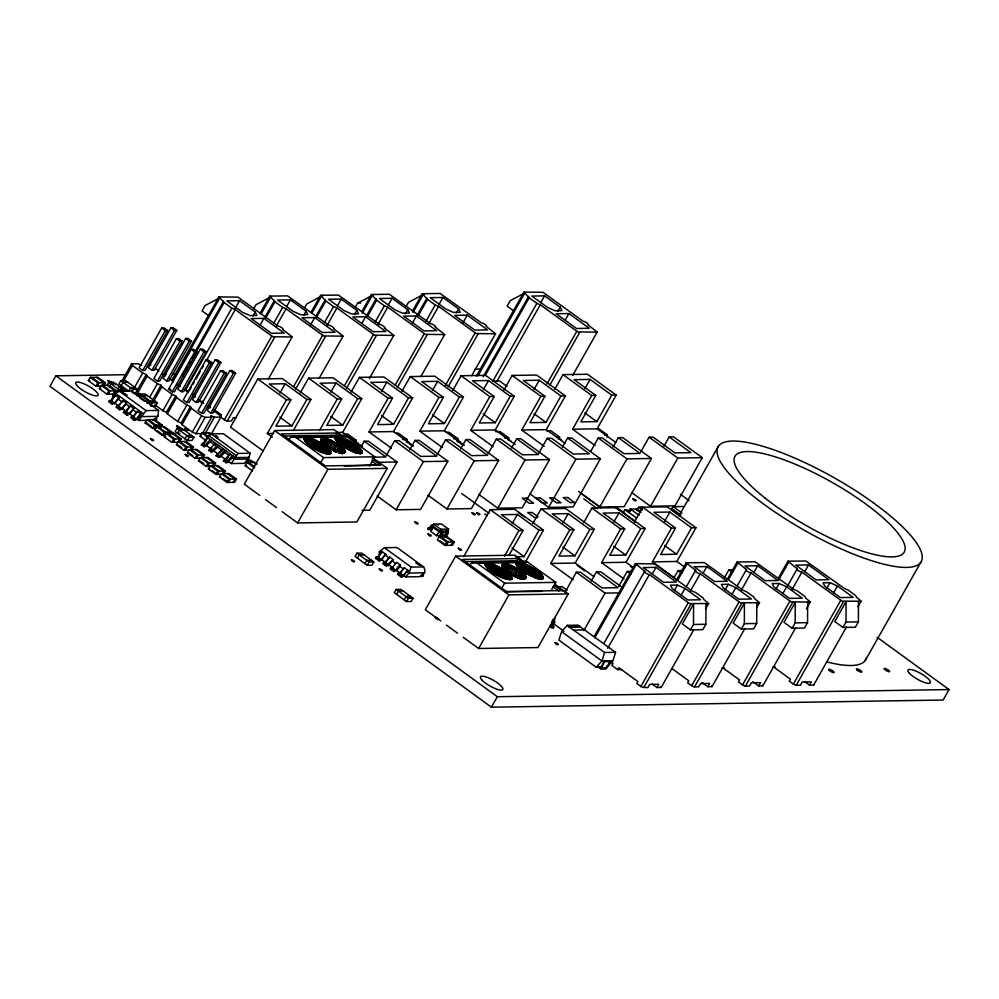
<?xml version="1.0" encoding="UTF-8"?>
<svg xmlns="http://www.w3.org/2000/svg" width="999" height="999" viewBox="0 0 999 999"><rect width="100%" height="100%" fill="white"/><g stroke="black" fill="none" stroke-linecap="round" stroke-linejoin="round"><path stroke-width="1.5" d="M690.446 629.845L693.493 624.475L693.593 603.983L682.305 623.925L690.446 629.845L702.821 629.657L705.856 624.275L705.968 603.796M741.283 629.045L744.33 623.676L744.43 603.184L733.141 623.126L741.283 629.045L753.658 628.846L756.693 623.476L756.805 602.984M792.12 628.246L795.167 622.864L795.266 602.385L783.978 622.327L792.12 628.246L804.495 628.046L807.542 622.677L807.642 602.185M842.956 627.434L846.003 622.065L846.103 601.573L834.814 621.515L842.956 627.434L855.331 627.247L858.378 621.865L858.478 601.386M342.27 437.912L349.275 444.305L351.086 446.778L351.074 448.776L355.607 452.797C375.287 455.744 343.381 435.239 337.562 436.875C344.205 443.119 352.809 444.942 360.552 449.1L352.947 445.454L337 441.595L335.077 438.573L336.75 436.888L345.804 441.183L354.358 445.754L362.362 452.697L347.702 443.481L346.753 440.596L340.896 437.487C345.08 443.381 355.719 443.256 358.042 449.912L362.137 453.121M505.307 569.393L505.407 570.754L502.347 566.146L507.617 571.203L507.604 572.502L508.916 572.115C512.187 576.411 533.329 583.141 523.014 572.814C520.142 570.379 499.662 556.568 502.747 567.707L502.01 565.496L502.747 567.707M523.276 563.486L530.294 569.88L532.105 572.352L532.08 574.35L536.613 578.371C556.306 581.318 524.4 560.801 518.581 562.437C525.224 568.681 533.828 570.516 541.57 574.662L533.966 571.028L518.019 567.157L516.096 564.148L517.757 562.449L526.823 566.758L535.364 571.316L543.381 578.259L528.708 569.055L527.759 566.171L521.915 563.061C526.086 568.955 536.738 568.831 539.06 575.474L543.156 578.696M334.016 451.098L336.975 445.866L337.013 443.618C333.841 441.57 318.693 432.967 321.74 442.145L321.004 439.922L321.74 442.145M515.022 576.673L517.981 571.44L518.031 569.18L513.686 575.811M508.866 573.376L508.916 572.115L507.617 571.203M331.243 452.647C327.385 458.216 299.425 442.607 305.594 437.375C315.11 439.622 326.149 443.656 331.243 452.647C323.801 446.665 316.845 438.199 306.406 437.362L329.408 449.587L319.668 445.629L329.158 454.195M512.262 578.209C508.391 583.791 480.444 568.181 486.613 562.949C496.128 565.197 507.167 569.23 512.262 578.209C504.82 572.227 497.864 563.761 487.425 562.937L510.414 575.162L485.077 563.636C492.457 570.117 502.347 567.032 509.502 574.225L505.869 571.228L490.771 563.548M510.202 574.238L510.302 573.014M330.994 453.608L326.798 449.163L316.77 444.355L316.671 443.206L319.23 443.431L328.484 448.663L324.85 445.666L309.752 437.974M511.163 576.036L497.789 569.917L497.614 567.107C502.347 570.104 507.492 574.912 512 579.183M112.3 399.575L112.75 395.117L119.343 391.221L131.868 391.021L158.541 410.414L157.942 416.358L152.997 420.229M378.871 557.517L379.47 551.573L384.415 547.702L396.94 547.502L423.626 566.908L424.962 569.842L424.662 572.814L419.717 576.685L405.544 576.91L403.121 575.149M308.991 444.905L310.052 442.769L324.75 448.926L331.218 453.184L327.247 448.276M359.64 448.164L352.947 445.454L355.607 452.797L344.43 447.415L340.147 444.418L340.297 443.057L341.196 442.27L347.739 443.506L345.804 441.183L346.753 440.596L359.64 448.164L358.404 447.789C352.784 442.082 345.142 439.098 337.562 436.875M490.01 570.479L491.071 568.331L505.769 574.487L512.237 578.758L508.266 573.851M540.659 573.738L533.966 571.028L536.613 578.371L525.449 572.976L521.153 569.992L521.303 568.618L522.215 567.844L528.746 569.068L526.823 566.758L527.759 566.171L540.659 573.738L539.41 573.351C533.791 567.644 526.161 564.672 518.581 562.437M330.582 449.5L330.719 448.314L321.328 440.584M511.588 575.074L511.738 573.888M324.85 445.666L320.504 444.867L319.081 446.928L316.845 446.715L306.755 442.994L310.052 442.769L327.085 453.983L327.41 452.51L330.706 451.273L327.61 448.663L323.976 447.639L314.098 441.146L304.058 438.074C311.401 442.107 319.505 445.254 326.798 449.163L327.61 448.663L330.145 450.474M510.177 579.77L504.994 573.201L508.628 574.225L511.725 576.848L508.429 578.071L508.104 579.557L491.071 568.331L487.774 568.556L497.852 572.277L500.099 572.489L501.51 570.441L505.869 571.228M372.053 458.866L380.532 465.022L325.362 465.896L281.331 433.891L336.501 433.017L336.188 435.177L282.48 436.026M554.283 585.314L561.55 590.596L506.381 591.47L462.337 559.452L517.507 558.591L517.207 560.751L463.486 561.6M361.301 449.975L358.766 448.164L357.942 448.663L350.686 445.991L350.811 445.129L360.314 453.708L360.302 451.061L358.404 447.789M542.307 575.549L539.772 573.738L538.961 574.238L531.73 571.615L531.83 570.704L541.333 579.283L541.308 576.635L539.41 573.351M332.005 450.287L332.192 449.15L330.719 448.314M513.211 574.712L513.011 575.861L514.697 575.499M322.977 452.772L323.177 451.648L319.917 449.263L310.302 445.891L309.141 443.544L304.146 439.71L308.341 438.449L308.491 437.662L318.806 442.22L320.504 444.867L310.302 445.891M356.006 445.167L351.648 444.38L350 441.383L356.93 447.29L358.566 447.19M354.133 452.285L354.32 449.975C350.686 445.104 343.881 442.132 337.912 442.495L337 441.595L339.473 442.282C346.74 444.855 352.21 450.474 360.152 451.448L361.713 453.434M503.996 578.346L504.195 577.222L500.936 574.837L491.308 571.465L490.159 569.118L485.152 565.272L489.348 564.023L489.51 563.236L504.47 570.254M537.012 570.741L532.667 569.942L531.006 566.957L537.949 572.852L539.585 572.764M535.139 577.847L535.339 575.536C531.693 570.666 524.887 567.707 518.918 568.069L518.019 567.157L520.491 567.844C527.759 570.429 533.229 576.036 541.171 577.01L542.732 579.008M220.28 455.594L231.219 463.548L244.38 463.336L248.501 459.028L250.187 453.234L223.351 433.741L211.201 433.928L206.843 436.988L204.845 442.744M431.855 526.523L430.894 531.555L436.563 535.664L443.494 535.564L447.452 531.893L448.576 529.12L441.471 523.951L433.691 524.075L431.855 526.523L439.41 532.017L442.457 531.58M332.679 450.237L337.013 443.618C339.697 445.129 350.112 452.285 342.357 453.509C344.006 446.778 329.22 441.308 323.139 440.097L322.003 438.024L322.452 440.172L321.079 438.486L321.516 441.546L323.139 440.097L323.589 437.999L323.976 440.147L322.502 442.757M332.192 449.15L333.678 449.925L333.429 451.011L335.164 450.636L344.293 453.047L341.683 453.583L342.707 453.071M343.144 434.003L347.515 433.941L356.231 440.272L355.02 443.419M406.406 441.633L407.068 439.473L398.351 433.141L395.429 433.179M457.242 440.834L457.904 438.673L449.188 432.33L446.278 432.38M508.079 440.022L508.741 437.862L500.024 431.531L495.654 431.593M516.183 576.211L515.859 577.235L514.448 576.585M558.928 439.223L559.577 437.062L550.861 430.731L546.49 430.794M606.768 437.1L607.417 434.94L598.701 428.596M550.437 625.262A1.361 1.199 89.1 0 0 550.799 627.147L553.271 627.859L553.821 626.873L552.734 625.973L554.62 622.539A1.948 1.723 89.1 0 0 554.17 620.229L553.409 619.655L552.859 620.641L553.946 620.616L555.157 617.482M323.976 440.147L324.588 438.149L324.962 440.309L323.476 442.919M503.508 568.331L505.606 563.711L505.981 565.871L503.758 569.805M580.219 626.61L569.143 626.935L580.219 626.61L578.221 625.162L567.232 625.337L561.588 631.643L558.878 640.097L596.253 667.257L601.748 667.17M607.242 667.095L612.899 660.776L615.596 652.322L604.607 652.497L601.91 660.951L596.253 667.257M318.169 450.661L316.858 448.826L318.831 448.763L316.845 446.715L317.732 448.214L316.858 448.826L330.569 453.933L329.096 451.76L325.761 450.861L324.75 448.926L319.468 445.267L315.634 444.942L317.17 447.914L316.171 448.451L316.521 449.8L316.845 446.715L319.38 449.026L319.081 446.928L315.634 444.942C318.082 441.471 306.393 440.634 304.408 437.724M340.147 444.418L337.912 442.495L340.297 443.057L341.446 445.404L347.327 447.964L347.664 449.3L347.989 446.216L344.056 440.384L347.552 443.406L335.214 437.574M488.374 563.024L489.348 564.023L485.951 563.061L489.935 566.77C491.87 565.909 499.537 568.731 496.653 570.516L498.189 573.488L497.19 574.025L497.527 575.362L497.852 572.277L500.387 574.587L500.099 572.489L496.653 570.516L491.308 571.465M521.153 569.992L518.918 568.069L521.303 568.618L522.465 570.966L528.334 573.526L528.683 574.875L529.008 571.79L525.074 565.946L528.571 568.98L516.233 563.149M339.473 442.282L336.75 436.888M520.491 567.844L517.757 562.449M158.541 410.414L146.016 410.614L138.824 420.454L136.401 418.681M423.626 566.908L411.101 567.095L409.016 573.064L405.544 576.91M447.315 533.004L445.292 536.426L452.909 542.032L451.048 545.304M476.323 376.074L523.988 292.095L542.994 292.307L583.104 321.291A3.109 0.799 29.5 0 1 586.875 322.952A3.109 0.799 29.5 0 1 587.737 324.663L597.365 332.155L577.797 331.918L540.272 304.757L536.875 303.359L529.17 297.764L523.988 292.095M324.962 440.309L325.724 438.411L326.074 440.584L323.851 444.505M501.998 568.356L503.471 565.746L502.085 564.048L502.522 567.12L503.471 565.746L505.981 565.871L506.73 563.973L507.092 566.146L504.87 570.067M517.632 576.848L517.232 577.809L519.03 577.397L518.543 578.296M154.633 418.806L154.62 420.104M250.187 453.234L238.037 453.434L231.219 463.548M421.353 575.262L421.079 576.398L422.802 576.535L423.539 575.237L422.09 575.262M448.576 529.12L440.784 529.245L436.563 535.664M552.185 622.152L551.985 621.078M326.074 440.584L326.96 438.773L327.297 440.959L325.075 444.88M505.981 565.871L507.092 566.146L507.979 564.335L508.304 566.533L506.081 570.454M439.997 536.563L441.658 533.591A1.661 1.474 89.1 0 0 441.371 531.58M441.108 536.538L442.769 533.566M446.853 533.678L446.94 533.503A1.661 1.474 89.1 0 0 446.64 531.493L446.004 531.056L445.517 531.918L446.203 533.029L444.443 536.975M446.378 536.463L448.052 533.491A1.661 1.474 89.1 0 0 447.752 531.48L447.115 531.031L447.102 532.242M125.961 374.712L55.869 375.824L49.95 386.288L491.408 707.18L943.131 700.037L949.05 689.572L877.159 637.312M88.374 380.669L90.235 377.397L97.865 377.285L105.407 382.754L103.559 386.026L95.916 386.151L88.374 380.669L89.835 380.644M95.916 386.151L97.765 382.879L105.407 382.754M97.365 386.126L99.213 382.854L91.683 377.372M99.413 388.698L101.261 385.427L108.903 385.302L116.446 390.784L114.585 394.043L106.943 394.168L99.413 388.698L100.874 388.673M102.098 386.051L103.946 382.779L96.416 377.297M106.881 385.489L108.729 382.217L113.461 382.142L125.624 390.984L120.891 391.059L108.729 382.217M109.203 387.175L111.051 383.903L115.784 383.828M106.943 394.168L108.804 390.896L116.446 390.784M108.404 394.143L110.252 390.871L102.722 385.402M108.691 401.848L109.428 400.549L110.889 400.524L114.361 403.047L119.081 397.789L114.086 404.17M113.137 394.068L114.985 390.796L107.455 385.327M120.754 380.656L132.929 389.51L137.662 389.435L125.487 380.582L120.754 380.656L118.906 383.928L128.759 391.096L130.607 387.824L135.34 387.749M122.328 380.194L131.568 363.848L138.049 363.748L141.633 365.322M116.733 392.644L118.581 389.373L123.314 389.298M123.851 380.557L132.392 365.472L131.568 363.848M121.229 385.614L123.077 382.342L127.81 382.267M114.361 403.047L112.912 403.072L112.163 404.383L109.853 402.697M125.587 404.445L126.436 403.134L121.728 408.404L118.244 405.869L116.796 405.894L116.046 407.205L119.53 409.727C124.638 410.527 123.876 399.15 129.458 407.267L130.32 405.956L133.804 408.491L129.346 414.385L126.885 415.072L123.414 412.55L124.151 411.238L125.599 411.226L129.083 413.748L133.804 408.491M161.726 327.922L139.148 367.819L142.745 370.429L145.005 370.392L167.57 330.507L163.973 327.897L161.726 327.922L165.31 330.544L167.57 330.507M119.53 409.727L120.267 408.416L121.728 408.404M142.745 370.429L165.31 330.544M131.693 391.683L132.929 389.51M134.166 388.062L142.707 372.964L132.392 365.472M170.966 327.784L148.389 367.669L151.985 370.279L154.246 370.242L176.811 330.357L173.214 327.747L170.966 327.784L174.55 330.394L176.811 330.357M142.707 372.964L146.291 374.55L135.802 392.707L132.255 392.757M140.147 394.18L137.862 392.52L147.115 376.173L146.291 374.55M151.985 370.279L174.55 330.394M126.885 415.072L127.622 413.773L129.083 413.748M130.769 417.894L131.506 416.595L132.967 416.571L136.438 419.093C144.331 406.768 139.885 420.404 134.241 420.429L131.93 418.743M176.436 338.624L153.871 378.521L157.467 381.131L159.715 381.094L182.293 341.196L178.696 338.586L176.436 338.624L180.032 341.233L182.293 341.196M134.241 420.429L134.99 419.118L136.438 419.093M157.467 381.131L180.032 341.233M149.6 397.502L157.417 383.666L147.115 376.173M185.677 338.474L163.112 378.371L166.708 380.981L168.956 380.944L191.533 341.059L187.937 338.449L185.677 338.474L189.273 341.096L191.533 341.059M152.472 400.337L161.001 385.239L157.417 383.666M150.2 405.057L151.436 402.872L139.261 394.031L134.528 394.106M150.624 406.131L152.485 402.859L157.205 402.784L155.357 406.056L151.811 406.106M153.996 400.699L161.826 386.863L161.001 385.239M166.708 380.981L189.273 341.096M156.481 428.359L152.66 428.421L145.13 422.952L146.978 419.68L154.62 419.555L162.15 425.037L160.914 427.21M171.603 380.619L218.956 296.915L237.974 297.128L278.072 326.111A3.109 0.799 29.5 0 1 281.843 327.772A3.109 0.799 29.5 0 1 282.717 329.483L292.332 336.975L272.764 336.738L235.252 309.578L231.843 308.179L224.151 302.585L218.956 296.915M173.014 380.557L219.605 298.202M168.581 389.21L191.159 349.325L193.406 349.288L197.003 351.898L174.438 391.783L172.178 391.82L168.581 389.21L170.841 389.173M156.081 420.079L156.818 418.768L155.369 418.793M172.178 391.82L194.743 351.935L197.003 351.898M195.604 350.736L223.664 301.149M152.66 428.421L154.508 425.149L162.15 425.037M213.187 410.464L220.067 415.472L220.879 417.095L214.398 417.195L210.814 415.609L211.638 417.232L202.385 433.578L195.916 433.691L192.32 432.105L182.018 424.612L181.194 422.989L177.61 421.416L167.295 413.911L166.471 412.287L162.887 410.714L172.14 394.368L161.826 386.863M182.455 376.286L187.762 366.908M189.273 364.223L190.784 361.551M192.308 358.866L224.151 302.585M154.108 428.396L155.969 425.124L148.426 419.655M170.479 434.165L171.716 431.98L164.186 426.511L156.543 426.635L154.695 429.895L162.225 435.377L163.686 435.352L165.534 432.08L157.992 426.61M200.399 349.175L177.834 389.073L181.418 391.683L183.679 391.645L206.244 351.748L202.66 349.138L200.399 349.175L203.996 351.785L206.244 351.748M166.471 412.287L175.724 395.941L172.14 394.368M159.465 427.235L160.689 425.05L153.159 419.58M167.295 413.911L176.548 397.565L175.724 395.941M181.418 391.683L203.996 351.785M231.843 308.179L185.602 389.922L188.998 391.321M162.225 435.377L164.073 432.105L171.716 431.98M205.869 360.015L183.304 399.912L186.9 402.522L189.148 402.485L211.726 362.6L208.129 359.99L205.869 360.015L209.465 362.637L211.726 362.6M234.977 308.803L239.56 300.687L255.207 312.05L256.93 315.472L250.012 315.584L242.47 312.25L226.823 300.886L239.56 300.687M189.76 389.972L191.271 387.3M192.795 384.615L194.305 381.93M195.829 379.258L200.374 371.216M201.885 368.531L203.409 365.859M206.443 360.489L235.252 309.578M177.972 442.232L171.791 442.332L164.261 436.85L166.109 433.578L173.751 433.466L181.281 438.936L179.433 442.207M186.9 402.522L209.465 362.637M169.031 434.19L170.267 432.005L162.725 426.536M177.61 421.416L186.863 405.057L176.548 397.565M215.11 359.877L192.545 399.762L196.141 402.372L198.401 402.335L220.966 362.45L217.37 359.84L215.11 359.877L218.706 362.487L220.966 362.45M177.01 428.409L175.162 431.68L187.325 440.522L192.058 440.447L193.906 437.187L181.743 428.334L177.01 428.409L189.173 437.262L193.906 437.187M181.194 422.989L190.447 406.643L186.863 405.057M171.791 442.332L173.639 439.061L181.281 438.936M182.018 424.612L191.259 408.266L190.447 406.643M173.252 442.307L175.1 439.036L167.57 433.566M196.141 402.372L218.706 362.487M188.986 450.249L183.991 450.337L176.448 444.855L179.832 438.961L172.29 433.491M253.671 308.766L255.956 304.732L269.605 297.515M202.322 400.999L201.211 402.959L203.858 402.922M220.592 370.716L198.027 410.614L201.611 413.224L203.871 413.186L226.436 373.289L222.852 370.679L220.592 370.716L224.188 373.326L226.436 373.289M252.909 316.109L255.207 312.05M185.002 438.836L186.863 435.576L191.583 435.502M201.611 413.224L224.188 373.326M187.325 440.522L189.173 437.262M192.32 432.105L201.573 415.759L191.259 408.266M259.865 313.674L269.792 296.116L287.6 295.879L328.908 325.299A3.109 0.799 29.5 0 1 332.692 326.973A3.109 0.799 29.5 0 1 333.554 328.671L343.169 336.176L323.601 335.926L286.089 308.766L282.68 307.38L274.987 301.785L269.792 296.116M183.991 450.337L185.839 447.065L193.481 446.94L191.633 450.212M261.276 313.599L270.442 297.402M229.832 370.567L207.268 410.464L210.851 413.074L213.112 413.037L235.677 373.151L232.093 370.542L229.832 370.567L233.429 373.189L235.677 373.151M185.439 450.312L187.288 447.04L179.758 441.57M195.916 433.691L205.157 417.332L211.638 417.232M200.025 458.279L195.03 458.354L187.487 452.884L189.335 449.612L196.978 449.488L204.52 454.97L202.672 458.241M260.077 325.137L263.898 318.369L284.178 333.117L271.441 333.316L251.161 318.569L263.898 318.369M264.635 317.769L274.5 300.349M210.851 413.074L233.429 373.189M190.172 450.237L192.02 446.965L184.49 441.496M265.884 317.857L274.987 301.785M206.356 440.846L200.075 436.288L201.923 433.017L209.565 432.892M205.157 433.541L214.398 417.195M215.272 445.417L210.227 441.758L206.805 445.017A2.972 1.161 -54 0 1 204.558 446.703L201.311 445.03L206.144 439.897A2.985 1.161 -54 0 1 208.079 438.461L208.841 438.436M195.03 458.354L196.878 455.082L204.52 454.97M196.478 458.329L198.326 455.069L190.797 449.587M203.634 446.715L208.466 441.583A2.985 1.161 -54 0 1 210.389 440.147L211.151 440.122L210.227 441.758M273.589 323.464L282.68 307.38M220.879 417.095L211.626 433.441L209.041 433.479M209.877 466.321L206.056 466.383L198.526 460.901L200.374 457.642L208.017 457.517L215.559 462.987L213.699 466.258M286.576 306.643L290.397 299.875L306.044 311.251L307.767 314.673L300.861 314.772L293.306 311.451L277.66 300.075L290.397 299.875M201.211 458.254L203.059 454.995L195.529 449.513M276.224 326.186L286.089 308.766M236.288 417.669L233.254 417.719L231.406 420.991L226.885 421.016L224.388 419.805L271.753 336.101M222.74 450.849L217.595 447.102L214.161 450.374A2.972 1.161 -54 0 1 211.913 452.048L208.679 450.387L213.511 445.254A2.985 1.161 -54 0 1 215.434 443.806L216.196 443.781M227.223 421.054L274.575 337.35M210.989 452.072L215.821 446.94A2.985 1.161 -54 0 1 217.757 445.492L218.519 445.467L217.595 447.102M206.056 466.383L207.917 463.111L215.559 462.987M207.517 466.358L209.365 463.086L201.835 457.617M293.381 430.482L310.939 399.438L282.242 378.584L257.754 378.971L230.482 427.16L263.274 450.999M220.941 474.338L215.946 474.425L208.416 468.943L210.265 465.671L217.907 465.559L225.437 471.029L223.589 474.3M224.95 452.447L221.528 455.719A2.972 1.161 -54 0 1 219.28 457.405L216.034 455.731L220.866 450.599A2.985 1.161 -54 0 1 222.789 449.15L223.551 449.138M212.25 466.283L214.098 463.012L206.568 457.542M218.356 457.417L223.189 452.285A2.985 1.161 -54 0 1 225.112 450.836L225.874 450.811L225.062 452.535L228.846 455.282M304.52 307.954L306.793 303.921L323.177 295.279M303.746 315.309L306.044 311.251M268.369 378.933L292.045 337.075M215.946 474.425L217.794 471.153L225.437 471.029M224.313 459.44L227.672 461.088L230.544 457.629A2.985 1.161 -54 0 1 232.467 456.193L233.229 456.168L232.305 457.804L228.883 461.063A2.972 1.161 -54 0 1 226.636 462.749L223.389 461.076L228.222 455.944A2.985 1.161 -54 0 1 230.157 454.508L230.919 454.483M217.395 474.4L219.243 471.128L211.713 465.659M225.712 462.762L226.636 461.126M311.463 311.513L320.629 295.317L338.436 295.08L379.745 324.5A3.109 0.799 29.5 0 1 383.529 326.161A3.109 0.799 29.5 0 1 384.39 327.872L393.943 335.427L374.438 335.127L336.925 307.967L333.529 306.581L325.824 300.974L320.629 295.317M312.113 312.799L321.278 296.591M219.443 476.973L221.303 473.701L228.946 473.576L236.476 479.058L234.628 482.33L226.985 482.442L219.443 476.973L220.904 476.948M222.128 474.325L223.976 471.053L216.446 465.584M233.341 456.256L232.417 457.879L234.303 459.253L248.501 459.028M310.14 325.686L314.735 317.57L335.015 332.305L322.277 332.505L301.998 317.769L314.735 317.57M316.233 315.622L325.337 299.538M316.72 317.058L325.824 300.974M226.985 482.442L228.833 479.17L236.476 479.058M228.434 482.417L230.282 479.158L222.752 473.676M279.945 393.007L285.177 383.741L306.855 399.5L310.939 399.438M233.167 482.342L235.015 479.083L227.485 473.601M324.425 322.652L333.529 306.581M252.71 471.103L245.167 465.634L247.028 462.362L254.558 467.844M247.665 462.5L248.589 460.864L247.427 460.027M337.412 305.844L341.233 299.076L356.88 310.452L358.604 313.861L351.698 313.973L344.143 310.652L328.496 299.275L341.233 299.076M327.073 325.387L336.925 307.967M293.569 386.601L322.59 335.302M272.352 437.187L267.357 433.566L286.451 399.825L290.859 399.762L275.899 426.198L291.895 425.949L306.855 399.5M295.629 389.198L325.424 336.551M342.595 435.926L333.916 429.607L274.638 430.544L244.293 484.178L259.765 495.417M300.262 392.894L308.591 378.159L333.079 377.784L361.775 398.638L342.694 432.367L336.563 432.467M355.357 307.155L357.63 303.122L374.013 294.468M354.583 314.51L356.88 310.452M319.205 378.122L343.019 336.263M362.3 310.714L371.466 294.505L389.273 294.268L430.594 323.701A3.109 0.799 29.5 0 1 434.365 325.362A3.109 0.799 29.5 0 1 435.227 327.073L444.78 334.615L425.274 334.328L387.762 307.168L384.365 305.769L376.66 300.175L371.466 294.505M362.187 313.336L372.115 295.791M361.75 323.526L365.572 316.77L385.851 331.506L373.114 331.705L352.834 316.97L365.572 316.77M366.321 316.159L376.173 298.738M367.557 316.258L376.66 300.175M330.781 392.195L336.014 382.942L357.692 398.701L361.775 398.638M375.262 321.853L384.365 305.769M388.249 305.032L392.07 298.276L407.717 309.64L409.44 313.062L402.535 313.174L394.98 309.84L379.345 298.476L392.07 298.276M377.909 324.588L387.762 307.168M344.405 385.801L373.426 334.503M319.73 430.057L337.287 399.026L341.695 398.951L326.735 425.399L342.732 425.149L357.692 398.701M346.466 388.399L376.261 335.751M351.099 392.083L359.428 377.36L383.916 376.973L412.612 397.839L393.531 431.568L369.031 431.955L388.124 398.214L392.532 398.151L377.572 424.6L393.569 424.338L408.529 397.902L412.612 397.839M325.637 446.665L329.682 439.785L329.97 442.008L327.01 447.24M406.193 306.356L408.466 302.322L424.85 293.669M328.421 447.902L332.617 441.146L332.817 443.394L329.857 448.626M320.579 462.962L323.601 457.617L374.812 456.805L369.518 466.171M405.419 313.698L407.717 309.64M369.28 378.671L393.718 335.464M331.281 449.413L335.577 442.744L335.639 445.005M412.375 311.263L422.302 293.706L440.122 293.469L481.431 322.889A3.109 0.799 29.5 0 1 485.202 324.563A3.109 0.799 29.5 0 1 486.063 326.261L495.629 333.816L476.123 333.516L438.598 306.356L435.202 304.97L427.497 299.375L422.302 293.706M413.024 312.537L422.952 294.992M335.277 451.985L339.697 445.429M337.175 451.548L340.909 446.341L338.236 446.753L338.399 444.518L336.975 445.866M297.602 522.914L327.947 469.293L387.225 468.356L356.88 521.977L297.602 522.914L282.13 511.675M338.211 452.422L342.008 447.24L339.398 447.627M412.587 322.727L416.408 315.959L436.688 330.706L423.951 330.906L403.671 316.159L416.408 315.959M339.111 453.259L342.969 448.126L340.434 448.501M417.157 315.359L427.01 297.939M339.86 453.371L343.793 448.963L341.333 449.338M418.406 315.447L427.497 299.375M341.196 453.484L344.468 449.75L342.083 450.124M381.618 391.396L386.85 382.142L408.529 397.902M426.098 321.054L435.202 304.97M439.085 304.233L442.919 297.465L458.553 308.841L460.277 312.262L453.371 312.362L445.816 309.041L430.182 297.677L442.919 297.465M428.746 323.776L438.598 306.356M395.242 385.002L424.263 333.691M361.263 446.516L364.248 441.221L368.331 441.158L397.028 462.013L369.755 510.214L362.1 510.327M397.302 387.6L427.097 334.94M401.935 391.283L410.264 376.561L434.752 376.173L463.449 397.028L444.368 430.769L419.867 431.156L438.961 397.415L443.369 397.352L428.409 423.788L444.405 423.539L459.378 397.09L463.449 397.028M456.268 312.899L458.553 308.841M420.879 376.523L444.567 334.665M386.276 455.581L394.68 440.734L399.088 440.671L420.766 456.431L436.763 456.181L415.084 440.422L409.852 449.675M462.662 323.276L467.245 315.16L487.524 329.895L474.787 330.095L454.508 315.359L467.245 315.16M432.455 390.597L437.687 381.331L459.378 397.09M445.317 385.539L475.099 332.892M448.139 386.788L477.934 334.141M356.918 553.171L355.07 556.443L367.232 565.297L371.965 565.222L373.813 561.95L361.65 553.096L356.918 553.171L369.081 562.025L373.813 561.95M357.392 558.129L359.24 554.857L363.973 554.782M452.772 390.484L461.101 375.749L485.589 375.374L514.285 396.228L495.204 429.957L470.716 430.344L489.797 396.615L494.205 396.541L479.245 422.989L495.242 422.739L510.214 396.291L514.285 396.228M364.922 563.611L366.77 560.339L371.503 560.264M471.715 375.711L495.404 333.866M396.103 509.79L423.376 461.6L447.864 461.213L420.591 509.403L396.103 509.79L377.185 496.041M367.232 565.297L369.081 562.025M478.034 375.736L524.625 293.381M384.94 555.556L385.801 554.245L381.081 559.502L377.61 556.98L376.148 557.005L375.412 558.316L378.896 560.839C383.991 561.638 383.241 550.262 388.823 558.379L389.685 557.067L393.156 559.602L388.161 565.983M437.112 454.782L445.517 439.935L449.925 439.872L471.603 455.631L487.612 455.369L465.921 439.61L460.689 448.876M378.896 560.839L379.632 559.527L381.081 559.502M483.191 376.735L528.683 296.328M485.202 375.487L529.17 297.764M388.449 564.86L384.965 562.325L383.516 562.35L382.767 563.661L386.251 566.183L393.156 559.602M483.291 389.785L488.523 380.532L510.214 396.291M492.907 381.081L536.875 303.359M395.804 570.204L394.343 570.229L393.606 571.54C399.25 571.515 403.683 557.879 395.804 570.204L392.332 567.682L390.871 567.707L390.134 569.005L392.445 570.691M540.759 302.622L544.592 295.866L560.239 307.23L561.962 310.652L555.044 310.764L547.502 307.43L531.855 296.066L544.592 295.866M497.065 381.131L540.272 304.757M407.018 571.603L407.879 570.292L403.159 575.549L399.687 573.026L398.226 573.051L397.49 574.363L400.961 576.885C405.132 578.146 405.307 568.231 409.016 573.064L424.662 572.814M503.833 390.159L512.162 375.437L536.663 375.05L565.359 395.904L546.266 429.645L521.778 430.032L540.859 396.291L544.942 396.228L529.982 422.677L545.978 422.415L560.951 395.979L565.359 395.904M432.542 525.199L432.679 526.51C430.294 524.438 430.332 532.205 427.622 528.971L428.121 528.109L430.07 528.696M400.961 576.885L401.71 575.574L403.159 575.549M427.622 528.971L429.233 528.084M429.158 528.621L430.819 525.711A1.661 1.474 89.1 0 1 432.555 525.174M396.191 589.447L394.343 592.719L406.506 601.56L411.238 601.485L413.087 598.214L400.924 589.373L396.191 589.447L408.366 598.289L413.087 598.214M432.005 527.31L430.569 529.57L428.733 528.958M396.665 594.405L398.514 591.133L403.246 591.058M557.942 311.288L560.239 307.23M446.94 508.991L474.213 460.789L498.701 460.402L471.428 508.603L446.94 508.991L428.022 495.242M439.185 536.65L437.337 539.922L444.867 545.404L452.51 545.279L454.358 542.007L446.828 536.538L439.185 536.65L446.715 542.132L454.358 542.007M404.195 599.875L406.044 596.603L410.776 596.528M487.949 453.983L496.353 439.135L500.761 439.061L522.44 454.82L538.449 454.57L516.758 438.811L511.525 448.064M565.097 320.317L568.931 313.549L589.21 328.296L576.473 328.496L556.193 313.748L568.931 313.549M406.506 601.56L408.366 598.289M444.867 545.404L446.715 542.132M534.028 389.473L539.26 380.219L560.951 395.979M446.328 545.379L448.176 542.107L440.634 536.638M546.99 383.941L576.773 331.281M549.812 385.189L579.607 332.53M523.613 561.488L514.935 555.182L455.656 556.118L425.312 609.74L440.784 620.991M554.682 389.36L563.011 374.625L587.499 374.238L616.196 395.104L597.102 428.833L572.614 429.22L591.708 395.492L595.779 395.417L580.819 421.865L596.828 421.615L611.788 395.167L616.196 395.104M463.748 556.53L490.259 509.677L514.747 509.29L543.444 530.144L525.124 562.537M572.627 375.462L597.077 332.255M497.777 508.191L525.049 459.99L549.537 459.602L522.277 507.804L497.777 508.191L478.858 494.43M538.786 453.171L547.19 438.324L551.598 438.261L573.276 454.021L589.285 453.771L567.607 438.012L562.362 447.265M584.865 388.673L590.109 379.408L611.788 395.167M512.125 523.713L517.357 514.46L539.035 530.219L543.444 530.144M504.445 556.168L518.956 530.531L523.039 530.469L508.828 555.594M502.672 568.281L504.595 563.561L504.994 565.721M532.767 523.601L541.096 508.866L565.584 508.479L594.28 529.345L575.199 563.074L550.711 563.461L569.792 529.732L573.876 529.67L558.916 556.106L574.912 555.856L589.872 529.408L594.28 529.345M506.655 572.24L510.701 565.359L510.988 567.582L508.029 572.814M509.44 573.463L513.636 566.708L513.836 568.955L510.876 574.188M501.598 588.536L504.62 583.179L555.831 582.367L551.286 590.397M548.613 507.38L575.886 459.19L600.374 458.803L573.114 506.993L548.613 507.38L529.695 493.631M512.3 574.974L516.595 568.319L516.645 570.579L523.101 575.699L524.325 577.697L523.888 578.896L525.861 578.433L523.376 579.083M515.347 556.793L524.075 556.655L539.035 530.219M516.283 577.547L520.716 571.003M517.445 578.433L521.928 571.915L519.243 572.315L519.405 570.079L517.981 571.44M478.621 648.488L508.953 594.867L568.244 593.93L537.899 647.552L478.621 648.488L463.149 637.25M519.23 577.984L523.014 572.814L520.404 573.201M590.621 451.498L598.251 438.012L602.335 437.937L624.013 453.696L640.022 453.446L618.331 437.687L613.099 446.94M520.129 578.821L523.988 573.688L521.453 574.063M521.628 578.309L524.812 574.537L522.352 574.9M522.202 579.058L525.474 575.324L523.101 575.699M562.961 522.914L568.194 513.648L589.872 529.408M583.603 522.789L591.932 508.066L616.433 507.679L645.129 528.533L626.036 562.275L601.548 562.662L620.629 528.921L624.712 528.858L609.752 555.307L625.749 555.057L640.721 528.608L645.129 528.533M599.687 507.055L626.947 458.866L651.435 458.479L624.175 506.668L599.687 507.055L580.769 493.306M491.408 707.18L497.327 696.715L949.05 689.572M640.696 452.048L649.1 437.2L653.171 437.137L674.849 452.897L690.858 452.647L669.18 436.888L663.948 446.141M564.897 592.494L576.348 572.252L580.431 572.19L602.11 587.936L618.106 587.687L596.428 571.928L591.196 581.181M551.81 627.884L552.372 626.897L553.821 626.873M613.798 522.102L619.03 512.849L640.721 528.608M629.969 511.201A3.109 0.799 29.5 0 1 626.81 509.915L624.937 509.627L623.089 512.887L635.451 521.878M625.524 509.552L625.424 509.577A4.67 1.211 29.5 0 0 629.582 511.788M629.795 509.502L629.894 509.478A4.67 1.211 29.5 0 1 630.681 510.202M695.966 527.734L691.558 527.809L676.585 554.245L660.589 554.507L675.549 528.059L671.465 528.121L652.384 561.863L676.872 561.475L695.966 527.734L667.27 506.88L638.586 507.217L636.463 509.965L637.624 510.801M634.44 521.99L642.769 507.267L671.465 528.121M569.143 626.935L604.607 652.497M650.524 506.256L677.797 458.066L702.285 457.679L675.012 505.869L650.524 506.256L631.605 492.507M583.841 630.594L605.044 593.106L620.354 592.869M615.596 652.322L580.132 626.76M618.793 586.288L627.185 571.44L631.268 571.378M594.168 636.5L635.414 563.598L654.695 563.936L692.22 591.096L695.616 592.482L703.321 598.089L703.808 599.525L708.828 603.571L689.497 603.546L649.387 574.562A3.109 0.799 29.5 0 1 645.616 572.902A3.109 0.799 29.5 0 1 644.755 571.191L635.414 563.598M594.817 637.774L636.063 564.872M683.453 506.505L673.251 506.668L671.128 509.415L679.245 515.309M664.635 521.303L669.867 512.05L691.558 527.809M603.821 643.556L644.755 571.191M678.908 516.071L718.443 446.191M607.692 648.264L649.387 574.562M652.197 574.125L656.031 567.357L676.311 582.092L663.573 582.305L643.294 567.557L656.031 567.357M597.902 666.395L600.424 668.219L604.732 660.913L600.998 668.706M607.367 665.421L605.831 668.131L600.424 668.219M610.526 661.675L612.999 663.461L611.888 665.421L617.682 669.642L618.793 667.669L637.911 681.568L636.8 683.541L641.87 687.112L647.876 687.662L649.725 684.39L658.816 684.253L656.967 687.524L652.335 684.153M674.213 577.385L678.021 570.641L682.105 570.579M676.323 580.344L686.251 562.787L704.27 562.599L743.056 590.297L746.453 591.683L754.158 597.277L754.645 598.713L759.665 602.772L740.334 602.747L700.224 573.763A3.109 0.799 29.5 0 1 696.453 572.102A3.109 0.799 29.5 0 1 695.591 570.392L686.251 562.787M677.734 580.269L686.9 564.073M674.387 590.496L677.447 585.089L685.002 588.411L700.636 599.787L687.899 599.987L672.265 588.611L670.529 585.202L677.447 585.089M681.168 595.179L685.002 588.411M686.5 586.475L695.591 570.392M690.371 591.183L700.224 573.763M703.034 573.314L706.867 566.558L727.147 581.293L714.41 581.493L694.13 566.758L706.867 566.558M640.859 686.488L688.211 602.784M643.681 687.724L691.046 604.02M656.967 687.524L661.151 687.449L693.993 629.407M705.456 609.153L708.516 603.746M724.275 577.934L728.858 569.842L732.941 569.78M727.16 579.532L737.087 561.987L755.107 561.8L793.893 589.497L797.289 590.884L804.994 596.478L805.481 597.914L810.476 602.035L791.171 601.935L751.061 572.951A3.109 0.799 29.5 0 1 747.289 571.291A3.109 0.799 29.5 0 1 746.428 569.58L737.087 561.987M728.571 579.47L737.737 563.274M725.224 589.697L728.283 584.29L735.838 587.612L751.473 598.988L738.736 599.188L723.101 587.812L721.378 584.403L728.283 584.29M732.005 594.38L735.838 587.612M737.337 585.664L746.428 569.58M741.208 590.372L751.061 572.951M753.87 572.514L757.704 565.746L777.984 580.494L765.246 580.694L744.967 565.946L757.704 565.746M702.01 682.504L707.804 686.713L709.652 683.441L700.561 683.591L698.713 686.862L694.18 686.887L691.695 685.676L739.048 601.972M694.517 686.925L741.882 603.221M707.804 686.713L711.987 686.65L744.829 628.596M757.055 606.992L759.352 602.946M778.77 577.385L787.936 561.188L805.943 561.001L844.729 588.686L848.126 590.072L855.831 595.679L856.318 597.115L861.313 601.236L842.007 601.136L801.91 572.152A3.109 0.799 29.5 0 1 798.126 570.491A3.109 0.799 29.5 0 1 797.264 568.781L787.936 561.188M778.646 580.019L788.573 562.462M776.061 588.898L779.12 583.491L786.675 586.813L802.322 598.176L789.585 598.376L773.938 587.012L772.215 583.591L779.12 583.491M782.841 593.568L786.675 586.813M787.412 586.201L797.264 568.781M792.045 589.572L801.91 572.152M804.707 571.715L808.541 564.947L828.82 579.682L816.083 579.895L795.803 565.147L808.541 564.947M752.846 681.705L758.641 685.913L760.489 682.642L751.398 682.792L749.55 686.063L745.017 686.088L742.532 684.877L789.884 601.173M745.366 686.126L792.719 602.422M758.641 685.913L762.824 685.851L795.679 627.797M806.368 608.891L810.189 602.147M826.897 588.086L829.957 582.679L837.512 586.001L853.158 597.377L840.421 597.577L824.774 586.201L823.051 582.792L829.957 582.679M833.678 592.769L837.512 586.001M804.844 681.743L809.477 685.114L811.325 681.842L802.234 681.98L800.386 685.252L795.853 685.277L793.368 684.078L840.721 600.374M796.203 685.314L843.556 601.61M809.477 685.114L813.661 685.039L846.515 626.997M857.966 606.743L861.026 601.336M865.321 660.364L920.816 562.262M327.297 440.959L328.284 439.235L328.596 441.433M507.092 566.146L508.304 566.533L509.303 564.797L509.615 567.007L516.645 570.579M431.83 525.849L431.93 525.686A1.661 1.474 89.1 0 1 433.116 525.037M121.816 401.923L122.964 400.611L126.436 403.134M385.801 554.245L382.33 551.723L381.468 553.034L379.47 551.573M407.879 570.292L404.395 567.769L403.546 569.08L399.662 566.258M628.421 512.15L630.556 509.09L636.013 509.003L640.908 512.562M111.151 401.161L114.46 396.578M125.862 411.863L129.458 407.267M385.227 562.974L388.823 558.379M110.889 400.524L115.197 395.267L119.081 397.789M118.244 405.869L122.964 400.611M118.968 405.856L120.392 403.896M125.599 411.226L130.32 405.956M132.967 416.571L137.275 411.313L141.159 413.836M133.691 416.558L136.538 412.624M377.61 556.98L382.33 551.723M381.181 553.034L377.335 558.104M384.965 562.325L389.685 557.067M392.332 567.682L396.64 562.425L400.524 564.947M399.687 573.026L404.395 567.769M400.412 573.014L403.259 569.08M329.97 442.008L331.131 440.422L331.381 442.669M339.335 452.297L338.748 453.096L340.584 452.659M510.988 567.582L512.15 565.996L512.4 568.231M521.853 579.108L522.727 578.483L519.767 578.671L520.354 577.859M288.524 439.498L290.622 437.325L293.406 436.65L346.029 436.126L374.812 456.805M469.542 565.059L471.64 562.899L474.425 562.212L527.047 561.7L555.831 582.367M219.88 453.146L221.303 451.286M226.561 459.39L228.596 456.718M312.562 438.936L310.14 439.61L314.872 448.876L317.17 447.914L315.634 444.942L317.17 447.914L311.75 446.903M346.029 448.376L348.326 447.427L350.524 448.526L346.029 448.376L344.168 444.817L340.184 440.934L335.052 438.024M485.427 563.299L487.475 564.635L491.158 565.172L495.891 574.437L498.189 573.488L496.653 570.516L501.51 570.441L499.75 568.194L500.487 568.169M527.047 573.95L529.345 572.989L531.543 574.1L527.047 573.95L525.187 570.392L521.191 566.495L516.071 563.598M332.817 443.394L334.103 441.92L334.24 444.18M513.836 568.955L515.122 567.482L515.259 569.742M604.258 661.438L610.277 661.8L610.152 660.826L606.405 668.618L600.774 668.756L597.789 666.595M336.263 440.734L343.606 443.044L344.692 441.845L347.177 443.568M517.27 566.296L524.612 568.606L525.711 567.407L528.196 569.143M339.648 437.175L341.895 438.349L339.985 439.635L335.077 438.573M520.654 562.737L522.914 563.923L520.991 565.209L516.096 564.148M520.866 578.945L521.59 578.221L519.767 578.671M508.628 574.225L504.994 573.201L508.628 574.225L505.769 574.487L502.172 572.027L500.099 572.489L500.936 574.837L502.972 574.537L510.114 577.322L511.588 579.495L497.877 574.4L498.738 573.776L497.852 572.277L499.85 574.338L497.877 574.4L499.188 576.223M356.768 450.374L351.086 446.778L347.989 446.216L348.876 447.714L348.014 448.339L354.333 451.148L355.507 451.511L358.042 449.912L362.4 452.147M537.787 575.936L532.105 572.352L529.008 571.79L529.895 573.289L529.02 573.901L535.352 576.723L536.513 577.085L539.06 575.474L543.406 577.722M506.843 579.27L504.795 577.41L506.78 576.423L502.959 573.289L500.099 572.489L502.972 574.537L505.469 578.858L504.195 577.222L500.824 577.022L497.877 574.4L499.288 574.063L497.852 572.277M353.733 447.003L354.732 446.116L358.766 448.164L361.85 450.786L360.302 451.061L362.225 451.511M534.74 572.577L535.751 571.678L539.772 573.738L542.869 576.361L541.308 576.635L543.244 577.085M323.451 444.68L320.429 442.769L318.731 442.632L320.504 444.867L316.596 444.006L311.238 441.146L308.916 441.196L304.932 437.487L308.341 438.449L307.367 437.45M351.573 442.282L349.887 442.132L351.648 444.38L341.446 445.404M501.436 568.344L499.75 568.194L501.51 570.441L497.614 569.567M532.592 567.857L530.894 567.707L532.667 569.942L522.465 570.966M493.581 564.497L491.158 565.172L501.51 570.441L499.75 568.194L503.758 570.729M233.179 478.109L233.267 477.46M432.092 529.545L430.269 528.933L430.756 528.059L431.605 528.671M347.327 447.964L348.326 447.427L346.778 444.455L350.686 445.991M528.334 573.526L529.345 572.989L527.797 570.017L533.079 572.052L535.139 574.275L531.83 570.704L533.503 573.314L532.08 574.35L529.02 573.901L530.332 575.736M218.769 298.326L205.12 305.532L202.073 310.914L209.053 315.984M523.801 293.506L510.152 300.711L507.105 306.094L514.085 311.164M522.689 579.145L523.726 578.633M327.41 447.677L325.786 447.777L328.484 448.663M508.429 573.251L506.805 573.351L509.502 574.225M522.852 562.087L527.047 561.7M506.381 591.47L505.207 591.92L542.045 591.333M351.348 445.104L354.133 448.701L350.811 445.129L352.447 446.428M532.367 570.666L533.466 572.002M661.276 687.437L660.913 686.5M813.798 685.027L813.748 684.402M314.872 448.876L316.171 448.451M495.891 574.437L497.19 574.025M523.888 578.896L526.473 577.285L524.325 577.697L526.311 576.71L524.1 577.11L525.986 576.048L523.688 576.435M307.804 443.943L309.141 443.544M338.961 443.444L340.297 443.057M488.823 569.505L490.159 569.118M519.98 569.018L521.303 568.618M308.916 441.196L310.052 442.769L306.755 442.994M326.586 446.928L327.909 446.553M321.416 452.16L323.177 451.648L324.45 453.284L319.53 446.491L319.917 449.263L321.965 448.963L325.761 450.861L323.776 451.835L325.824 453.696M352.572 451.673L354.333 451.148L350.961 450.961L348.014 448.339L349.425 448.002L347.989 446.216L349.975 448.276L348.014 448.339L349.313 450.162M489.935 566.77L491.071 568.331L487.774 568.556M502.435 577.734L504.195 577.222M533.591 577.235L535.352 576.723L531.98 576.523L529.02 573.901L530.444 573.576L529.008 571.79L530.993 573.838L529.02 573.901M343.718 438.436L342.944 438.648L349.95 441.733L350.199 442.832L353.896 444.667L354.358 445.754M524.725 564.01L523.963 564.223L530.968 567.307L531.206 568.394L534.915 570.229L535.364 571.316M327.61 448.663L323.976 447.639L327.61 448.663L323.976 447.639L324.75 448.926M358.766 448.164L357.804 448.414L354.732 446.116L358.766 448.164L354.732 446.116M539.772 573.738L538.823 573.988L535.751 571.678L539.772 573.738L535.751 571.678M342.357 453.509L345.429 452.197L343.344 452.634L345.454 451.71L343.306 452.135L345.304 451.136L343.082 451.536L344.967 450.487L342.669 450.874M327.847 447.814L329.283 447.452M323.177 451.648L319.805 451.448L316.858 448.826L318.281 448.489L316.845 446.715M215.272 436.388L216.471 436.725M344.143 466.034L380.532 465.022M337.5 438.836L335.289 439.21L339.111 441.908L343.606 443.044L344.168 444.817L348.326 447.427L346.778 444.455L352.06 446.478L352.497 447.752L351.074 448.776L348.014 448.339M518.518 564.398L516.308 564.785L520.129 567.469L524.612 568.606L525.187 570.392L529.345 572.989L527.797 570.017L531.73 571.615M313.286 447.902L314.822 447.664M344.43 447.415L348.326 447.427L346.778 444.455L351.086 446.778M494.293 573.476L498.189 573.488L496.653 570.516L500.661 571.191M525.449 572.976L529.345 572.989L527.797 570.017L532.105 572.352M316.571 443.993L312.038 442.295L305.856 442.082L308.329 442.769M492.257 566.708C507.292 574.487 490.584 566.008 486.863 567.657L489.335 568.344M347.552 443.406L346.029 442.307L347.689 442.532M528.571 568.98L527.047 567.869L528.696 568.106M711.987 686.65L711.763 685.701M762.824 685.851L762.761 685.052M343.181 435.976L346.029 436.126M321.154 446.466L319.53 446.491L321.94 447.727L321.965 448.963L319.081 446.928L321.94 447.727M320.429 442.769L318.731 442.632L320.504 444.867L318.731 442.632L322.739 445.154M346.416 442.257L351.648 444.38L349.887 442.132L350.612 442.107M528.833 568.281L532.667 569.942L530.894 567.707L531.63 567.669M311.238 441.146L315.047 443.231L317.045 442.882L316.596 441.546L319.468 442.594M357.63 303.122L360.726 303.072M163.349 374.126L166.458 374.076M172.69 373.976L175.812 373.926M474.875 369.205L481.106 369.106M285.177 383.741L269.181 384.003L290.859 399.762M336.014 382.942L320.017 383.191L341.695 398.951M386.85 382.142L370.854 382.392L392.532 398.151M437.687 381.331L421.69 381.593L443.369 397.352M488.523 380.532L472.527 380.781L494.205 396.541M539.26 380.219L523.264 380.469L544.942 396.228M590.109 379.408L574.1 379.67L595.779 395.417M492.757 381.106L499.625 380.994L507.055 386.401M136.851 395.791L141.583 395.716M142.632 395.704L147.365 395.629M145.567 401.248L149.113 401.186M150.162 401.173L154.895 401.099M146.703 402.947L151.436 402.872M157.942 416.358L142.295 416.595L140.297 415.147M138.824 420.454L147.328 420.317M145.13 422.952L146.578 422.927L151.598 426.573M184.053 430.02L179.321 430.094L177.472 433.366L179.845 433.329M267.357 433.566L273.489 433.466M164.261 436.85L165.709 436.825M200.075 436.288L201.536 436.263M291.97 436.775L344.618 435.839M307.692 437.062L330.969 436.688M294.817 436.938L296.116 437.637L347.327 436.825M604.507 434.977L607.417 434.94M353.309 440.322L356.231 440.272M402.697 439.535L407.068 439.473M453.534 438.736L457.904 438.673M504.37 437.937L508.741 437.862M556.668 437.112L559.577 437.062M415.084 440.422L419.168 440.347L447.864 461.213M465.921 439.61L470.005 439.548L498.701 460.402M516.758 438.811L520.841 438.748L549.537 459.602M567.607 438.012L571.678 437.949L600.374 458.803M618.331 437.687L622.752 437.624L651.435 458.479M669.18 436.888L673.588 436.813L702.285 457.679M176.448 444.855L177.909 444.842M201.311 445.03L202.235 445.017M406.668 442.569L409.028 442.532L406.718 440.846M457.505 441.758L459.865 441.72L457.554 440.035M208.679 450.387L209.603 450.374A2.972 1.161 -54 0 0 210.265 450.149M187.487 452.884L188.948 452.859M216.034 455.731L216.958 455.719A2.972 1.161 -54 0 0 217.27 455.656M249.425 457.392L235.227 457.617L206.843 436.988M372.839 457.18L385.926 456.98L364.248 441.221M198.526 460.901L199.987 460.889M223.389 461.076L224.313 461.063M248.589 460.864L247.465 460.676L248.601 457.43A2.985 1.161 -54 0 0 248.701 456.993M378.658 462.3L397.028 462.013M245.167 465.634L246.628 465.609M208.416 468.943L209.865 468.918M608.566 507.205L616.208 507.08L623.738 512.562L622.277 512.587M630.394 509.54L629.233 509.54A3.109 0.799 29.5 0 1 630.431 510.988M517.357 514.46L501.361 514.71L523.039 530.469M568.194 513.648L552.197 513.911L573.876 529.67M619.03 512.849L603.034 513.099L624.712 528.858M669.867 512.05L653.87 512.3L675.549 528.059M537.612 517.544L534.702 517.582L527.747 512.537L532.117 512.462L537.912 516.67M447.952 531.018L439.897 531.143L432.342 525.661M442.744 531.967L447.452 531.893M472.989 562.35L525.624 561.413M395.904 563.736L392.307 560.914M471.64 562.899L493.369 562.549M475.836 562.512L477.135 563.199L528.346 562.387M596.428 571.928L600.836 571.865L623.301 588.186M556.793 586.763L562.262 586.675L567.145 590.234M552.684 619.667L554.507 619.642M693.493 624.475L705.856 624.275M744.33 623.676L756.693 623.476M795.167 622.864L807.542 622.677M846.003 622.065L858.378 621.865M573.551 630.144L584.627 629.82M612.899 660.776L601.91 660.951L561.588 631.643M600.299 668.418L606.193 668.681M617.682 669.642L621.64 669.58M721.99 667.994L724.625 667.944M772.826 667.182L775.474 667.145M343.968 443.394L345.517 443.406L337.912 442.495M524.987 568.955L526.535 568.98L518.918 568.069M303.933 439.061L306.381 439.235L307.967 442.395L310.052 442.769M484.94 564.635L487.4 564.797L488.986 567.969L491.071 568.331M316.858 448.826L319.38 449.026M497.877 574.4L500.387 574.587M316.596 441.546L319.23 443.431L318.806 442.22L314.098 441.146L311.114 438.399M497.614 567.107L500.249 568.993L499.825 567.794L495.117 566.708L492.132 563.973M305.107 441.221L316.77 444.355L315.559 443.256M486.126 566.795L497.789 569.917L496.565 568.818M335.564 437.237L337.562 438.648L346.753 440.596M516.57 562.799L518.581 564.223L527.759 566.171M312.038 442.295L309.166 441.658L307.967 442.395L309.028 441.421L312.038 442.295L307.967 442.395L304.533 440.434M493.044 567.857L490.184 567.232L488.986 567.969L490.047 566.995L493.044 567.857L488.986 567.969L485.551 565.996M344.692 441.845L340.184 440.934L339.111 441.908L335.689 439.935M525.711 567.407L521.191 566.495L520.129 567.469L516.695 565.509M121.341 388.986C124.6 389.498 118.032 385.09 118.569 387.262M174.55 434.865C178.309 435.077 169.093 430.519 172.502 433.778M407.992 595.729L411.775 598.076M531.818 571.765L533.079 572.052M329.146 451.548L331.069 452.01M510.164 577.122L512.087 577.572M342.894 446.416L345.979 447.165M523.913 571.99L526.985 572.739M492.757 572.477L495.841 573.226M346.803 439.76L349.95 441.733L348.813 441.57L350.199 442.832L347.315 442.045L347.24 440.821L349.95 441.733L348.401 440.547M527.822 565.334L530.968 567.307L529.832 567.145L531.206 568.394L528.334 567.607L528.259 566.383L530.968 567.307L529.408 566.108M303.896 438.524L306.381 439.235M484.915 564.085L487.4 564.797M347.827 442.707L351.648 444.38L349.887 442.132L353.122 443.219M320.766 443.356L321.965 443.718M527.435 567.819L532.667 569.942L530.894 567.707L534.128 568.793M501.785 568.931L502.984 569.28M350.799 446.191L352.06 446.478M314.185 442.095L316.646 443.181L314.185 442.095L316.646 443.181L314.098 441.146L314.185 442.095L317.045 442.882L316.096 441.308M495.204 567.657L497.664 568.756L495.204 567.657L497.664 568.756L495.117 566.708L495.204 567.657L498.064 568.456L497.115 566.883M508.304 566.533L509.615 567.007M338.511 436.963L341.895 438.349M519.53 562.524L522.914 563.923M642.357 507.967L640.546 507.342L640.471 507.992M148.489 364.123L150.874 365.184M162.013 374.3L165.597 375.874M176.723 385.002L180.307 386.576M192.645 396.216L195.03 397.277M207.355 406.918L209.753 407.967M201.573 415.759L205.157 417.332M230.482 475.736L231.518 476.198M354.32 449.975L355.507 451.511L360.314 453.708M535.339 575.536L536.513 577.085L541.333 579.283M333.678 449.925L335.164 450.636M216.746 436.825L218.007 437.087L215.634 435.726L217.632 437.749L216.383 437.487M351.923 442.869L354.595 444.193M532.942 568.443L535.614 569.755M309.553 442.195L312.824 443.881M490.571 567.757L493.831 569.455M343.606 443.044L340.497 441.433L339.111 441.908L340.322 441.171L343.606 443.044L340.184 440.934L339.985 439.635M524.612 568.606L521.515 566.995L520.129 567.469L521.341 566.733L524.612 568.606L521.191 566.495L520.991 565.209M356.98 453.196L355.507 451.511L359.353 453.658M537.999 578.771L536.513 577.085L540.372 579.233M502.172 572.027L500.487 570.841L505.769 574.487M428.921 528.683L428.121 528.109M222.327 469.505L224.3 471.241M437.937 618.406C432.155 614.56 437.375 621.266 438.661 619.043M315.647 440.259L319.23 443.431L317.245 441.034M496.665 565.821L500.249 568.993L498.264 566.608M329.957 454.12L327.41 452.51L328.196 454.158M510.976 579.695L508.429 578.071L509.215 579.72M315.047 443.231L316.77 444.355M496.066 568.806L497.789 569.917M340.896 437.487L343.531 439.46M521.915 563.061L524.55 565.022M347.24 440.821L350.199 442.832L348.276 441.308L349.95 441.733L347.752 441.046L350.199 442.832M528.259 566.383L531.206 568.394L529.295 566.87L530.968 567.307L528.758 566.62L531.206 568.394M527.047 567.869L528.708 569.055M346.029 442.307L347.702 443.481M536.513 577.085L539.248 579.058M355.507 451.511L358.229 453.496M563.011 374.625L591.708 395.492M649.1 437.2L677.797 458.066M584.777 412.862L596.828 421.615M597.102 428.833L615.821 442.445M680.394 494.293L689.223 500.711M512.162 375.437L540.859 396.291M598.251 438.012L626.947 458.866M572.614 429.22L595.079 445.542M673.251 506.668L681.967 512.999M671.69 508.429L680.956 515.172M533.941 413.661L545.978 422.415M559.228 438.436L561.538 440.122M546.266 429.645L564.984 443.244M728.858 569.842L731.355 571.653M461.101 375.749L489.797 396.615M547.19 438.324L575.886 459.19M638.586 507.217L642.32 509.927M637.025 508.978L640.496 511.5M521.778 430.032L544.23 446.353M630.556 509.09L639.123 515.309M624.937 509.627L636.525 518.044M614.747 507.105L619.767 510.764M664.547 545.491L676.585 554.245M483.204 413.986L495.242 422.739M676.872 561.475L684.365 566.908M508.391 439.235L510.701 440.921M495.204 429.957L515.159 444.468M578.558 491.396L600.936 507.667M583.741 498.863L597.377 508.766M591.932 508.066L620.629 528.921M678.021 570.641L681.768 573.364M410.264 376.561L438.961 397.415M496.353 439.135L525.049 459.99M652.384 561.863L674.837 578.184M470.716 430.344L493.169 446.678M613.711 546.303L625.749 555.057M432.367 414.785L444.405 423.539M773.688 667.007L790.421 679.158L789.31 681.131L793.368 684.078M626.036 562.275L633.516 567.719M444.368 430.769L464.323 445.279M630.644 566.458L633.166 568.294M456.543 440.459L462.849 445.042M541.096 508.866L569.792 529.732M627.185 571.44L630.931 574.163M359.428 377.36L388.124 398.214M445.517 439.935L474.213 460.789M601.548 562.662L624 578.983M419.867 431.156L442.332 447.477M518.469 512.674L524.263 516.895M562.874 547.102L574.912 555.856M381.531 415.584L393.569 424.338M722.851 667.807L739.585 679.969L738.473 681.93L742.532 684.877M575.199 563.074L593.918 576.685M393.531 431.568L413.486 446.078M577.285 565.434L584.852 570.928M409.49 444.006L412.013 445.841M490.259 509.677L518.956 530.531M576.348 572.252L605.044 593.106M308.591 378.159L337.287 399.026M394.68 440.734L423.376 461.6M461.713 493.494L489.06 513.374M484.715 513.898L487.187 515.709M550.711 563.461L573.164 579.795M369.031 431.955L391.496 448.276M512.037 547.902L524.075 556.655M330.694 416.396L342.732 425.149M672.015 668.606L688.748 680.769L687.637 682.729L691.695 685.676M554.607 584.015L568.244 593.93M560.464 589.435L562.912 591.208M517.507 558.591L522.352 562.112M355.869 441.645L358.191 443.331M342.694 432.367L362.649 446.878M552.834 586.65L558.916 591.071M373.589 458.454L387.225 468.356M336.501 433.017L340.135 435.651M371.815 461.076L377.909 465.497M257.754 378.971L286.451 399.825M433.691 524.075L440.784 529.245M191.159 349.325L194.743 351.935M567.232 625.337L569.23 626.785M279.857 417.195L291.895 425.949M431.381 528.908L432.205 529.52M477.135 563.199L504.62 583.179M440.047 540.821L445.067 544.467M552.547 622.964L563.898 631.218M296.116 437.637L323.601 457.617M455.656 556.118L508.953 594.867M552.372 626.897L551.273 625.961L553.171 622.564A1.948 1.723 89.1 0 0 552.884 620.429M553.271 627.859L552.26 627.122A1.361 1.199 89.1 0 1 551.91 626.748M274.638 430.544L327.947 469.293M192.77 394.056L195.28 395.879M208.304 405.344L210.689 407.08M214.273 409.69L221.453 414.897L220.342 416.858L224.388 419.805M177.897 384.328L180.095 385.926M155.457 368.506L158.903 371.016M169.031 378.371L173.614 381.705M183.754 389.073L188.336 392.407M198.464 399.775L203.047 403.109M384.415 547.702L411.101 567.095M257.18 464.073L254.67 462.237L246.741 462.525A2.972 1.161 -54 0 1 246.366 460.876M253.209 462.262L255.719 464.085M211.201 433.928L238.037 453.434M208.117 432.917L210.627 434.74M248.476 462.337L254.757 466.908M381.293 559.278L386.138 562.799M388.574 564.572L393.419 568.094M395.841 569.855L400.699 573.389M376.148 557.005L379.632 559.527M383.516 562.35L386.988 564.885M390.871 567.707L394.343 570.229M398.226 573.051L401.71 575.574M208.491 435.464L236.101 455.532M203.384 432.992L208.404 436.65M201.923 433.017L206.955 436.663M157.205 402.784L145.042 393.943L140.31 394.018L152.485 402.859M154.87 404.882L162.887 410.714M205.694 444.992L217.857 453.833M139.361 397.614L144.38 401.261M202.248 443.394L204.558 445.079M209.603 448.751L211.913 450.437M216.958 454.095L219.28 455.781M446.428 625.099L457.505 633.141M119.343 391.221L146.016 410.614M193.481 446.94L185.951 441.471L178.309 441.595L185.839 447.065M265.422 499.525L276.486 507.567M115.222 393.181L143.332 413.623M90.235 377.397L97.765 382.879M101.261 385.427L108.804 390.896M189.335 449.612L196.878 455.082M200.374 457.642L207.917 463.111M146.978 419.68L154.508 425.149M156.543 426.635L164.073 432.105M166.109 433.578L173.639 439.061M210.265 465.671L217.794 471.153M221.303 473.701L228.833 479.17M112.75 395.117L114.748 396.578M118.219 399.101L122.103 401.923M132.942 409.802L136.826 412.624M179.171 445.754L181.681 447.577M190.197 453.771L192.72 455.594M201.236 461.8L203.746 463.623M157.405 430.794L161.164 433.529M212.375 470.754L216.146 473.489M223.414 478.771L227.185 481.506M114.573 402.822L119.418 406.343M121.853 408.104L126.698 411.638M129.121 413.399L132.767 416.046M109.428 400.549L112.912 403.072M116.796 405.894L120.267 408.416M124.151 411.238L127.622 413.773M131.506 416.595L134.99 419.118M55.869 375.824L497.327 696.715M501.673 571.99L500.487 570.841L502.959 573.289L502.972 574.537L500.561 572.077M441.358 531.605L440.734 531.131L440.234 532.005L440.946 533.016L439.135 536.913M320.654 446.416L319.643 445.616M530.894 567.707L532.667 569.942M349.887 442.132L351.648 444.38M517.095 562.574L518.581 564.223M336.089 437L337.562 438.648M137.038 390.896L137.862 392.52M541.171 577.01L542.12 579.208M504.495 569.917L502.847 566.883L503.159 568.381M360.152 451.448L361.101 453.633M321.828 441.308L323.476 444.343L323.326 442.944M538.361 571.753L538.586 572.552M507.205 572.252L507.43 573.051M357.342 446.191L357.567 446.99M326.198 446.678L326.411 447.477M503.471 565.746L503.021 563.586L504.158 565.671L503.733 563.523M322.714 437.949L323.139 440.097M324.288 443.818L324.388 445.179M325.387 444.717L325.424 446.053M634.565 521.99A1.661 1.474 89.1 0 1 635.127 521.94M438.199 524.975A1.661 1.474 89.1 0 1 438.573 524.962M442.482 531.568A1.661 1.474 89.1 0 1 442.757 533.553M211.85 448.688A2.972 1.161 -54 0 1 211.463 449.15M204.308 443.581A2.972 1.161 -54 0 1 203.908 444.018M866.433 657.966A116.671 30.195 29.5 0 1 826.623 661.85M336.613 451.273L336.213 452.247L334.852 451.673L336.613 451.273M123.202 392.932L126.823 395.204L123.202 392.932M416.146 562.912L419.755 565.184L416.146 562.912M500.624 572.165L502.959 573.289L500.624 572.165M107.88 380.507C109.341 384.44 114.286 382.105 107.88 380.507M150.462 438.573C151.935 442.507 156.88 440.184 150.462 438.573M176.661 425.861C178.122 429.795 183.067 427.472 176.661 425.861M184.952 428.471C186.426 432.405 191.371 430.07 184.952 428.471M185.252 454.42C186.713 458.354 191.658 456.031 185.252 454.42M249.912 460.239C251.373 464.173 256.318 461.838 249.912 460.239M414.935 521.84C416.408 525.774 421.353 523.451 414.935 521.84M351.386 559.727C352.847 563.661 357.792 561.338 351.386 559.727M428.034 533.928C429.495 537.862 434.44 535.539 428.034 533.928M472.077 512.737C473.538 516.67 478.484 514.348 472.077 512.737M476.698 512.662C478.159 516.595 483.104 514.273 476.698 512.662M379.283 568.856C380.744 572.789 385.689 570.466 379.283 568.856M458.291 548.201C459.765 552.135 464.71 549.812 458.291 548.201M632.929 498.726C634.402 502.659 639.348 500.324 632.929 498.726M555.094 642.594C556.555 646.528 561.5 644.193 555.094 642.594M526.685 498.164L522.315 498.226L529.27 503.284L533.628 503.221L526.685 498.164M540.322 497.952L535.963 498.014L542.919 503.071L547.277 502.997L540.322 497.952M553.97 497.727L549.612 497.802L556.555 502.859L560.926 502.784L553.97 497.727M567.619 497.514L563.249 497.589L570.204 502.634L574.575 502.572L567.619 497.514M874.212 503.371L862.399 495.129A116.671 30.195 29.5 0 0 716.995 451.411A116.671 30.195 29.5 0 0 863.598 557.979A116.671 30.195 29.5 0 0 885.089 511.625L874.212 503.371M481.655 679.745A12.837 3.322 29.5 0 0 501.211 690.097A12.837 3.322 29.5 0 0 492.07 679.582A12.837 3.322 29.5 0 0 481.655 679.745M909.165 672.989A12.837 3.322 29.5 0 0 928.708 683.341A12.837 3.322 29.5 0 0 919.567 672.827A12.837 3.322 29.5 0 0 909.165 672.989M76.935 385.564A12.837 3.322 29.5 0 0 96.491 395.904A12.837 3.322 29.5 0 0 87.338 385.402A12.837 3.322 29.5 0 0 76.935 385.564M884.415 669.243A3.109 0.799 29.5 0 0 889.16 671.74A3.109 0.799 29.5 0 0 886.937 669.205A3.109 0.799 29.5 0 0 884.415 669.243M856.692 669.68A3.109 0.799 29.5 0 0 861.425 672.19A3.109 0.799 29.5 0 0 859.215 669.642A3.109 0.799 29.5 0 0 856.692 669.68M828.958 670.117A3.109 0.799 29.5 0 0 833.69 672.627A3.109 0.799 29.5 0 0 831.48 670.079A3.109 0.799 29.5 0 0 828.958 670.117M765.072 498.076A97.228 25.162 29.5 0 0 903.945 552.597A97.228 25.162 29.5 0 0 789.859 462.025A97.228 25.162 29.5 0 0 765.072 498.076"/></g></svg>
